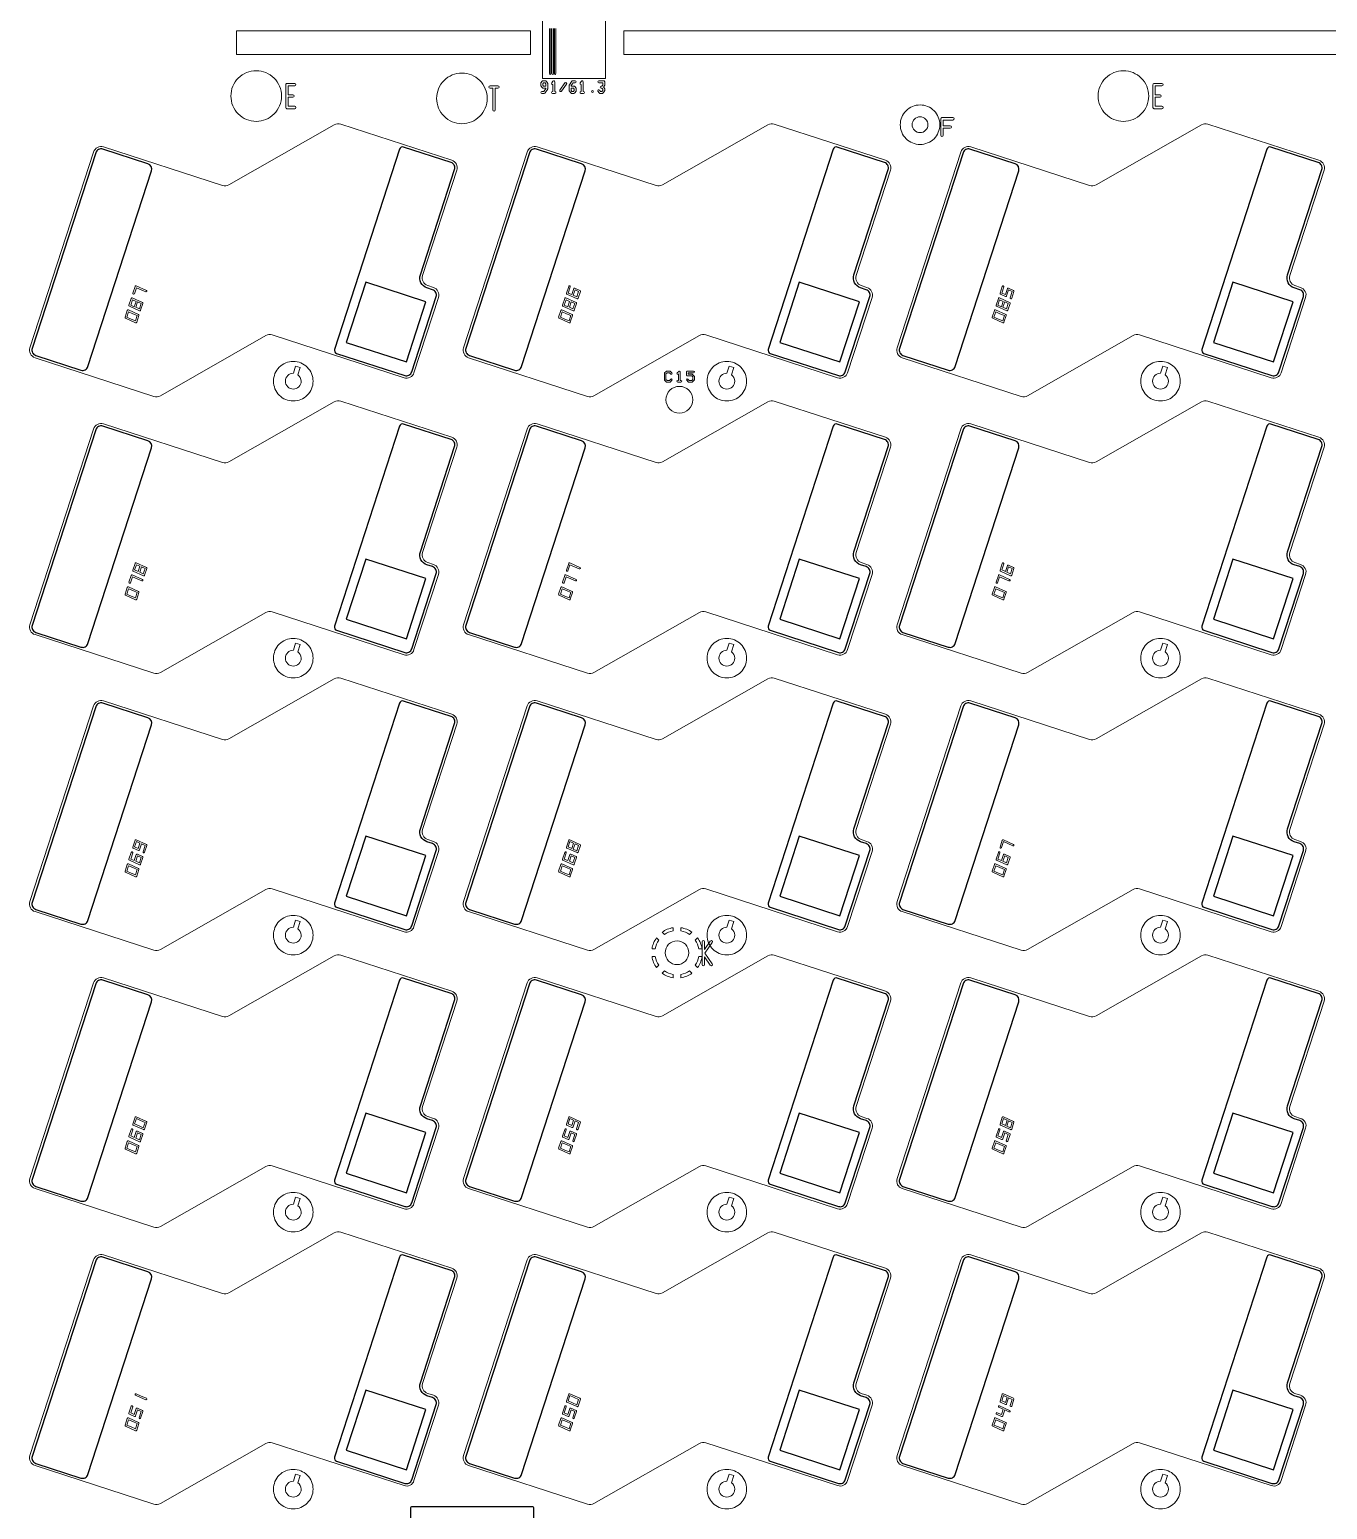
# Model space of a CAD drawing. Extents: x 2864 to 3941, y 2420 to 3182.
# Drawn here: x 3597.3 to 3679.3, y 2767.8 to 2861.3 of the extents above; entities that cross this region are included whole.
import ezdxf

# ---------------------------------------------------------------- set-up
doc = ezdxf.new("R2010")
doc.units = 0
doc.layers.get('0').update_dxf_attribs({"lineweight": 0})
for name, color, linetype in [('barcode', 1, 'Continuous'), ('susa-b', 2, 'Continuous'), ('susb-b', 3, 'Continuous'), ('二维码', 11, 'Continuous')]:
    doc.layers.add(name, color=color, linetype=linetype)

msp = doc.modelspace()

# ---------------------------------------------------------------- linework, layer by layer
for p, q in [((3630.411, 2857.237), (3630.491, 2857.237)), ((3632.211, 2857.237), (3632.291, 2857.237)), ((3638.35, 2838.994), (3638.449, 2838.994)), ((3637.952, 2804.321), (3637.952, 2804.524)), ((3637.051, 2803.741), (3636.907, 2803.884)), ((3636.907, 2802.003), (3637.051, 2802.146))]:
    msp.add_line(p, q)
at = {"linetype": 'Continuous'}
for points in [[(3633.692, 2858.177), (3633.692, 2862.177), (3629.692, 2862.177), (3629.692, 2858.177)], [(3628.94, 2859.693), (3628.94, 2861.193), (3610.374, 2861.193), (3610.374, 2859.693)], [(3744.955, 2859.693), (3744.955, 2861.193), (3634.833, 2861.193), (3634.833, 2859.693)], [(3629.91, 2857.695), (3629.763, 2857.695), (3629.712, 2857.766), (3629.712, 2857.841), (3629.763, 2857.912), (3629.86, 2857.912), (3629.91, 2857.841)], [(3631.71, 2857.429), (3631.66, 2857.357), (3631.563, 2857.357), (3631.512, 2857.429), (3631.512, 2857.575), (3631.66, 2857.575), (3631.71, 2857.503)], [(3604.017, 2844.097), (3603.907, 2843.761), (3603.678, 2843.863), (3603.787, 2844.199)], [(3631.417, 2844.097), (3631.307, 2843.761), (3631.078, 2843.863), (3631.187, 2844.199)], [(3631.985, 2844.715), (3631.875, 2844.378), (3631.646, 2844.481), (3631.756, 2844.817)], [(3658.817, 2844.097), (3658.707, 2843.761), (3658.478, 2843.863), (3658.587, 2844.199)], [(3604.09, 2843.193), (3603.981, 2842.857), (3603.711, 2842.977), (3603.431, 2843.102), (3603.54, 2843.439), (3603.81, 2843.318)], [(3604.338, 2843.954), (3604.228, 2843.617), (3603.999, 2843.72), (3604.108, 2844.056)], [(3631.49, 2843.193), (3631.381, 2842.857), (3631.111, 2842.977), (3630.831, 2843.102), (3630.94, 2843.439), (3631.21, 2843.318)], [(3631.738, 2843.954), (3631.628, 2843.617), (3631.399, 2843.72), (3631.508, 2844.056)], [(3658.89, 2843.193), (3658.781, 2842.857), (3658.511, 2842.977), (3658.231, 2843.102), (3658.34, 2843.439), (3658.61, 2843.318)], [(3659.138, 2843.954), (3659.028, 2843.617), (3658.799, 2843.72), (3658.908, 2844.056)], [(3604.264, 2827.358), (3604.155, 2827.022), (3603.925, 2827.124), (3604.035, 2827.46)], [(3604.585, 2827.215), (3604.475, 2826.878), (3604.246, 2826.981), (3604.356, 2827.317)], [(3659.385, 2827.215), (3659.275, 2826.878), (3659.046, 2826.981), (3659.156, 2827.317)], [(3604.09, 2825.693), (3603.981, 2825.357), (3603.711, 2825.477), (3603.431, 2825.602), (3603.54, 2825.939), (3603.81, 2825.818)], [(3631.49, 2825.693), (3631.381, 2825.357), (3631.111, 2825.477), (3630.831, 2825.602), (3630.94, 2825.939), (3631.21, 2825.818)], [(3658.89, 2825.693), (3658.781, 2825.357), (3658.511, 2825.477), (3658.231, 2825.602), (3658.34, 2825.939), (3658.61, 2825.818)], [(3604.264, 2809.858), (3604.155, 2809.522), (3603.925, 2809.624), (3604.035, 2809.96)], [(3631.664, 2809.858), (3631.555, 2809.522), (3631.325, 2809.624), (3631.435, 2809.96)], [(3631.985, 2809.715), (3631.875, 2809.378), (3631.646, 2809.481), (3631.756, 2809.817)], [(3604.338, 2808.954), (3604.228, 2808.617), (3603.999, 2808.72), (3604.108, 2809.056)], [(3631.738, 2808.954), (3631.628, 2808.617), (3631.399, 2808.72), (3631.508, 2809.056)], [(3659.138, 2808.954), (3659.028, 2808.617), (3658.799, 2808.72), (3658.908, 2809.056)], [(3604.09, 2808.193), (3603.981, 2807.857), (3603.711, 2807.977), (3603.431, 2808.102), (3603.54, 2808.439), (3603.81, 2808.318)], [(3631.49, 2808.193), (3631.381, 2807.857), (3631.111, 2807.977), (3630.831, 2808.102), (3630.94, 2808.439), (3631.21, 2808.318)], [(3658.89, 2808.193), (3658.781, 2807.857), (3658.511, 2807.977), (3658.231, 2808.102), (3658.34, 2808.439), (3658.61, 2808.318)], [(3604.585, 2792.215), (3604.475, 2791.878), (3604.205, 2791.999), (3603.925, 2792.124), (3604.035, 2792.46), (3604.305, 2792.34)], [(3631.664, 2792.358), (3631.555, 2792.022), (3631.325, 2792.124), (3631.435, 2792.46)], [(3659.064, 2792.358), (3658.955, 2792.022), (3658.725, 2792.124), (3658.835, 2792.46)], [(3659.385, 2792.215), (3659.275, 2791.878), (3659.046, 2791.981), (3659.156, 2792.317)], [(3604.09, 2790.693), (3603.981, 2790.357), (3603.711, 2790.477), (3603.431, 2790.602), (3603.54, 2790.939), (3603.81, 2790.818)], [(3604.338, 2791.454), (3604.228, 2791.117), (3603.999, 2791.22), (3604.108, 2791.556)], [(3631.49, 2790.693), (3631.381, 2790.357), (3631.111, 2790.477), (3630.831, 2790.602), (3630.94, 2790.939), (3631.21, 2790.818)], [(3658.89, 2790.693), (3658.781, 2790.357), (3658.511, 2790.477), (3658.231, 2790.602), (3658.34, 2790.939), (3658.61, 2790.818)], [(3631.985, 2774.715), (3631.875, 2774.378), (3631.605, 2774.499), (3631.325, 2774.624), (3631.435, 2774.96), (3631.705, 2774.84)], [(3659.064, 2774.858), (3658.955, 2774.522), (3658.725, 2774.624), (3658.835, 2774.96)], [(3604.09, 2773.193), (3603.981, 2772.857), (3603.711, 2772.977), (3603.431, 2773.102), (3603.54, 2773.439), (3603.81, 2773.318)], [(3631.49, 2773.193), (3631.381, 2772.857), (3631.111, 2772.977), (3630.831, 2773.102), (3630.94, 2773.439), (3631.21, 2773.318)], [(3658.89, 2773.193), (3658.781, 2772.857), (3658.511, 2772.977), (3658.231, 2773.102), (3658.34, 2773.439), (3658.61, 2773.318)]]:
    msp.add_lwpolyline(points, close=True, dxfattribs=at)
for points in [[(3630.237, 2861.327), (3630.237, 2858.484, -1), (3630.146, 2858.484), (3630.146, 2861.327)], [(3630.39, 2861.327), (3630.39, 2858.484, -1), (3630.299, 2858.484), (3630.299, 2861.327)], [(3630.542, 2861.327), (3630.542, 2858.484, -1), (3630.451, 2858.484), (3630.451, 2861.327)], [(3614.049, 2856.27, 1), (3614.049, 2856.42), (3613.627, 2856.42), (3613.627, 2856.99), (3613.925, 2856.99, 1), (3613.925, 2857.14), (3613.627, 2857.14), (3613.627, 2857.71), (3614.049, 2857.71, 1), (3614.049, 2857.86), (3613.552, 2857.86, 0.414241), (3613.477, 2857.785), (3613.477, 2857.065)], [(3630.491, 2857.237, 1), (3630.491, 2857.357), (3630.471, 2857.357), (3630.471, 2857.972, 0.734055), (3630.362, 2858.007), (3630.283, 2857.894, 0.727575), (3630.351, 2857.803), (3630.351, 2857.357), (3630.332, 2857.357, 1), (3630.332, 2857.237), (3630.411, 2857.237)], [(3631.83, 2857.409), (3631.83, 2857.522, 0.156474), (3631.819, 2857.557), (3631.74, 2857.669, 0.245285), (3631.691, 2857.695), (3631.512, 2857.695), (3631.512, 2857.728), (3631.642, 2857.912), (3631.77, 2857.912, 1), (3631.77, 2858.032), (3631.611, 2858.032, 0.245298), (3631.562, 2858.007), (3631.404, 2857.782, 0.156461), (3631.392, 2857.747), (3631.392, 2857.635)], [(3631.392, 2857.635), (3631.392, 2857.409, 0.156474), (3631.404, 2857.375), (3631.483, 2857.263, 0.245285), (3631.532, 2857.237), (3631.691, 2857.237, 0.245298), (3631.74, 2857.263), (3631.819, 2857.375, 0.156461), (3631.83, 2857.409)], [(3632.291, 2857.237, 1), (3632.291, 2857.357), (3632.271, 2857.357), (3632.271, 2857.972, 0.734055), (3632.162, 2858.007), (3632.083, 2857.894, 0.727575), (3632.151, 2857.803), (3632.151, 2857.357), (3632.132, 2857.357, 1), (3632.132, 2857.237), (3632.211, 2857.237)], [(3668.849, 2856.27, 1), (3668.849, 2856.42), (3668.427, 2856.42), (3668.427, 2856.99), (3668.725, 2856.99, 1), (3668.725, 2857.14), (3668.427, 2857.14), (3668.427, 2857.71), (3668.849, 2857.71, 1), (3668.849, 2857.86), (3668.352, 2857.86, 0.414241), (3668.277, 2857.785), (3668.277, 2857.065)], [(3613.477, 2857.065), (3613.477, 2856.345, 0.414241), (3613.552, 2856.27), (3614.049, 2856.27)], [(3668.277, 2857.065), (3668.277, 2856.345, 0.414241), (3668.352, 2856.27), (3668.849, 2856.27)], [(3638.449, 2838.994, 1), (3638.449, 2839.094), (3638.4, 2839.094), (3638.4, 2839.64, 0.669786), (3638.314, 2839.675), (3638.215, 2839.576, 1), (3638.286, 2839.505), (3638.3, 2839.519)], [(3638.3, 2839.519), (3638.3, 2839.094), (3638.25, 2839.094, 1), (3638.25, 2838.994), (3638.35, 2838.994)], [(3637.261, 2804.238), (3637.404, 2804.094, -0.106991), (3637.952, 2804.321)], [(3638.452, 2804.524), (3638.452, 2804.321, -0.106992), (3638.999, 2804.094), (3639.142, 2804.238)], [(3636.621, 2803.193), (3636.824, 2803.193, -0.106992), (3637.051, 2803.741)], [(3639.496, 2803.884), (3639.352, 2803.741, -0.106991), (3639.579, 2803.193), (3639.782, 2803.193)], [(3639.945, 2803.156), (3639.945, 2803.636, 1), (3639.795, 2803.636), (3639.795, 2802.195, 1), (3639.945, 2802.195), (3639.945, 2802.674)], [(3640.428, 2802.238), (3639.961, 2802.915), (3640.428, 2803.593, 1), (3640.305, 2803.678), (3639.945, 2803.156)], [(3637.051, 2802.146, -0.106993), (3636.824, 2802.693), (3636.621, 2802.693)], [(3639.782, 2802.693), (3639.579, 2802.693, -0.106992), (3639.352, 2802.146), (3639.496, 2802.003)], [(3639.945, 2802.674), (3640.305, 2802.153, 1), (3640.428, 2802.238)], [(3637.952, 2801.363), (3637.952, 2801.566, -0.106992), (3637.404, 2801.793), (3637.261, 2801.649)], [(3639.142, 2801.649), (3638.999, 2801.793, -0.106991), (3638.452, 2801.566), (3638.452, 2801.363)]]:
    msp.add_lwpolyline(points, format="xyb", dxfattribs=at)
for points in [[(3613.21, 2857.07, 0.414215), (3611.61, 2858.67, 0.414215), (3610.01, 2857.07, 0.414215), (3611.61, 2855.47, 0.414215)], [(3626.21, 2856.922, 0.414214), (3624.61, 2858.522, 0.414214), (3623.01, 2856.922, 0.414214), (3624.61, 2855.323, 0.414214)], [(3668.01, 2857.07, 0.414215), (3666.41, 2858.67, 0.414215), (3664.81, 2857.07, 0.414215), (3666.41, 2855.47, 0.414215)], [(3626.888, 2857.562, 1), (3626.888, 2857.712), (3626.64, 2857.712), (3626.392, 2857.712, 1), (3626.392, 2857.562), (3626.565, 2857.562), (3626.565, 2856.197, 1), (3626.715, 2856.197), (3626.715, 2857.562)], [(3630.03, 2857.522), (3630.03, 2857.635), (3630.03, 2857.86, 0.156474), (3630.019, 2857.895), (3629.94, 2858.007, 0.245285), (3629.891, 2858.032), (3629.732, 2858.032, 0.245298), (3629.683, 2858.007), (3629.604, 2857.895, 0.156461), (3629.592, 2857.86), (3629.592, 2857.747, 0.156474), (3629.604, 2857.712), (3629.683, 2857.6, 0.245285), (3629.732, 2857.575), (3629.91, 2857.575), (3629.91, 2857.541), (3629.78, 2857.357), (3629.652, 2857.357, 1), (3629.652, 2857.237), (3629.811, 2857.237, 0.245298), (3629.861, 2857.263), (3630.019, 2857.487, 0.156461)], [(3631.219, 2857.825, 1), (3631.121, 2857.894), (3630.803, 2857.444, 1), (3630.901, 2857.375)], [(3633.63, 2857.409), (3633.63, 2857.522, 0.156474), (3633.619, 2857.557), (3633.564, 2857.635), (3633.619, 2857.712, 0.156461), (3633.63, 2857.747), (3633.63, 2857.972, 0.414245), (3633.57, 2858.032), (3633.252, 2858.032, 1), (3633.252, 2857.912), (3633.51, 2857.912), (3633.51, 2857.766), (3633.46, 2857.695), (3633.411, 2857.695, 1), (3633.411, 2857.575), (3633.46, 2857.575), (3633.51, 2857.503), (3633.51, 2857.429), (3633.46, 2857.357), (3633.363, 2857.357), (3633.301, 2857.444, 1), (3633.203, 2857.375), (3633.283, 2857.263, 0.245285), (3633.332, 2857.237), (3633.491, 2857.237, 0.245298), (3633.54, 2857.263), (3633.619, 2857.375, 0.156461)], [(3654.81, 2855.258, 0.414215), (3653.56, 2856.508, 0.414215), (3652.31, 2855.258, 0.414215), (3653.56, 2854.008, 0.414215)], [(3654.06, 2855.258, -0.414217), (3653.56, 2854.758, -0.414217), (3653.06, 2855.258, -0.414217), (3653.56, 2855.758, -0.414217)], [(3655.639, 2855.555, 1), (3655.639, 2855.705), (3654.943, 2855.705, 0.414241), (3654.868, 2855.63), (3654.868, 2854.587, 1), (3655.018, 2854.587), (3655.018, 2855.034), (3655.465, 2855.034, 1), (3655.465, 2855.184), (3655.018, 2855.184), (3655.018, 2855.555)], [(3624.29, 2852.38, 0.41422), (3623.968, 2853.01), (3616.948, 2855.292, 0.211093), (3616.546, 2855.25), (3609.879, 2851.451, -0.211093), (3609.477, 2851.41), (3601.961, 2853.852, 0.41422), (3601.331, 2853.531), (3597.314, 2841.168, 0.414215), (3597.635, 2840.538), (3605.151, 2838.095, 0.211093), (3605.553, 2838.137), (3612.22, 2841.936, -0.211091), (3612.622, 2841.977), (3620.951, 2839.27, 0.414218), (3621.581, 2839.591), (3623.126, 2844.347, 0.414217), (3622.805, 2844.977), (3622.447, 2845.093, -0.414216), (3622.126, 2845.723)], [(3651.69, 2852.38, 0.41422), (3651.368, 2853.01), (3644.348, 2855.292, 0.211093), (3643.946, 2855.25), (3637.279, 2851.451, -0.211093), (3636.877, 2851.41), (3629.361, 2853.852, 0.41422), (3628.731, 2853.531), (3624.714, 2841.168, 0.414215), (3625.035, 2840.538), (3632.551, 2838.095, 0.211093), (3632.953, 2838.137), (3639.62, 2841.936, -0.211091), (3640.022, 2841.977), (3648.351, 2839.27, 0.414218), (3648.981, 2839.591), (3650.526, 2844.347, 0.414217), (3650.205, 2844.977), (3649.847, 2845.093, -0.414216), (3649.526, 2845.723)], [(3679.09, 2852.38, 0.41422), (3678.768, 2853.01), (3671.748, 2855.292, 0.211093), (3671.346, 2855.25), (3664.679, 2851.451, -0.211093), (3664.277, 2851.41), (3656.761, 2853.852, 0.41422), (3656.131, 2853.531), (3652.114, 2841.168, 0.414215), (3652.435, 2840.538), (3659.951, 2838.095, 0.211093), (3660.353, 2838.137), (3667.02, 2841.936, -0.211091), (3667.422, 2841.977), (3675.751, 2839.27, 0.414218), (3676.381, 2839.591), (3677.926, 2844.347, 0.414217), (3677.605, 2844.977), (3677.247, 2845.093, -0.414216), (3676.926, 2845.723)], [(3604.446, 2843.965, 0.385532), (3604.419, 2844.027), (3603.777, 2844.313, 0.447551), (3603.709, 2844.283), (3603.569, 2843.851, 0.385532), (3603.596, 2843.79), (3604.238, 2843.503, 0.447551), (3604.306, 2843.534)], [(3604.667, 2844.788), (3604.025, 2845.074, 0.447551), (3603.957, 2845.044), (3603.816, 2844.612, 1), (3603.911, 2844.581), (3604.035, 2844.96), (3604.626, 2844.696, 1)], [(3631.846, 2843.965, 0.385532), (3631.819, 2844.027), (3631.177, 2844.313, 0.447551), (3631.109, 2844.283), (3630.969, 2843.851, 0.385532), (3630.996, 2843.79), (3631.638, 2843.503, 0.447551), (3631.706, 2843.534)], [(3632.094, 2844.726, 0.385532), (3632.067, 2844.788), (3631.746, 2844.931, 0.447551), (3631.678, 2844.9), (3631.555, 2844.522), (3631.325, 2844.624), (3631.452, 2845.013, 1), (3631.357, 2845.044), (3631.216, 2844.612, 0.385532), (3631.244, 2844.551), (3631.885, 2844.264, 0.447551), (3631.954, 2844.295)], [(3659.246, 2843.965, 0.385532), (3659.219, 2844.027), (3658.577, 2844.313, 0.447551), (3658.509, 2844.283), (3658.369, 2843.851, 0.385532), (3658.396, 2843.79), (3659.038, 2843.503, 0.447551), (3659.106, 2843.534)], [(3659.494, 2844.726, 0.385532), (3659.467, 2844.788), (3659.146, 2844.931, 0.447551), (3659.078, 2844.9), (3658.955, 2844.522), (3658.725, 2844.624), (3658.852, 2845.013, 1), (3658.757, 2845.044), (3658.616, 2844.612, 0.385532), (3658.644, 2844.551), (3658.965, 2844.408, 0.447551), (3659.033, 2844.438), (3659.156, 2844.817), (3659.385, 2844.715), (3659.258, 2844.325, 1), (3659.353, 2844.294)], [(3604.199, 2843.205, 0.385532), (3604.172, 2843.266), (3603.53, 2843.553, 0.447551), (3603.462, 2843.522), (3603.322, 2843.091, 0.385532), (3603.349, 2843.029), (3603.991, 2842.743, 0.447551), (3604.059, 2842.773)], [(3631.599, 2843.205, 0.385532), (3631.572, 2843.266), (3630.93, 2843.553, 0.447551), (3630.862, 2843.522), (3630.722, 2843.091, 0.385532), (3630.749, 2843.029), (3631.391, 2842.743, 0.447551), (3631.459, 2842.773)], [(3658.999, 2843.205, 0.385532), (3658.972, 2843.266), (3658.33, 2843.553, 0.447551), (3658.262, 2843.522), (3658.122, 2843.091, 0.385532), (3658.149, 2843.029), (3658.791, 2842.743, 0.447551), (3658.859, 2842.773)], [(3615.202, 2839.051, 0.414215), (3613.952, 2840.301, 0.414215), (3612.702, 2839.051, 0.414215), (3613.952, 2837.801, 0.414215)], [(3614.452, 2839.051, -0.414217), (3613.952, 2838.551, -0.414217), (3613.452, 2839.051, -0.414217), (3613.952, 2839.551, -0.002897), (3613.957, 2839.551), (3614.103, 2840.002), (3614.388, 2839.909), (3614.242, 2839.458, -0.242589)], [(3637.884, 2839.108, 1), (3637.813, 2839.179), (3637.728, 2839.094), (3637.571, 2839.094), (3637.501, 2839.164), (3637.501, 2839.52), (3637.571, 2839.59), (3637.728, 2839.59), (3637.813, 2839.505, 1), (3637.884, 2839.576), (3637.784, 2839.675, 0.200121), (3637.749, 2839.69), (3637.55, 2839.69, 0.200121), (3637.515, 2839.675), (3637.416, 2839.576, 0.200121), (3637.401, 2839.541), (3637.401, 2839.143, 0.200121), (3637.416, 2839.108), (3637.515, 2839.009, 0.200121), (3637.55, 2838.994), (3637.749, 2838.994, 0.200121), (3637.784, 2839.009)], [(3639.298, 2839.143), (3639.298, 2839.342, 0.200121), (3639.283, 2839.377), (3639.184, 2839.476, 0.200121), (3639.149, 2839.491), (3638.901, 2839.491), (3638.901, 2839.59), (3639.248, 2839.59, 1), (3639.248, 2839.69), (3638.851, 2839.69, 0.414253), (3638.801, 2839.64), (3638.801, 2839.441, 0.414253), (3638.851, 2839.391), (3639.128, 2839.391), (3639.198, 2839.321), (3639.198, 2839.164), (3639.128, 2839.094), (3638.971, 2839.094), (3638.886, 2839.179, 1), (3638.816, 2839.108), (3638.915, 2839.009, 0.200121), (3638.95, 2838.994), (3639.149, 2838.994, 0.200121), (3639.184, 2839.009), (3639.283, 2839.108, 0.200121)], [(3642.602, 2839.051, 0.414215), (3641.352, 2840.301, 0.414215), (3640.102, 2839.051, 0.414215), (3641.352, 2837.801, 0.414215)], [(3641.852, 2839.051, -0.414217), (3641.352, 2838.551, -0.414217), (3640.852, 2839.051, -0.414217), (3641.352, 2839.551, -0.002897), (3641.357, 2839.551), (3641.503, 2840.002), (3641.788, 2839.909), (3641.642, 2839.458, -0.242589)], [(3670.002, 2839.051, 0.414215), (3668.752, 2840.301, 0.414215), (3667.502, 2839.051, 0.414215), (3668.752, 2837.801, 0.414215)], [(3669.252, 2839.051, -0.414217), (3668.752, 2838.551, -0.414217), (3668.252, 2839.051, -0.414217), (3668.752, 2839.551, -0.002897), (3668.757, 2839.551), (3668.903, 2840.002), (3669.188, 2839.909), (3669.042, 2839.458, -0.242589)], [(3639.205, 2837.877, 0.414215), (3638.355, 2838.727, 0.414215), (3637.505, 2837.877, 0.414215), (3638.355, 2837.027, 0.414215)], [(3624.29, 2834.88, 0.41422), (3623.968, 2835.51), (3616.948, 2837.792, 0.211093), (3616.546, 2837.75), (3609.879, 2833.951, -0.211093), (3609.477, 2833.91), (3601.961, 2836.352, 0.41422), (3601.331, 2836.031), (3597.314, 2823.668, 0.414215), (3597.635, 2823.038), (3605.151, 2820.595, 0.211093), (3605.553, 2820.637), (3612.22, 2824.436, -0.211091), (3612.622, 2824.477), (3620.951, 2821.77, 0.414218), (3621.581, 2822.091), (3623.126, 2826.847, 0.414217), (3622.805, 2827.477), (3622.447, 2827.593, -0.414216), (3622.126, 2828.223)], [(3651.69, 2834.88, 0.41422), (3651.368, 2835.51), (3644.348, 2837.792, 0.211093), (3643.946, 2837.75), (3637.279, 2833.951, -0.211093), (3636.877, 2833.91), (3629.361, 2836.352, 0.41422), (3628.731, 2836.031), (3624.714, 2823.668, 0.414215), (3625.035, 2823.038), (3632.551, 2820.595, 0.211093), (3632.953, 2820.637), (3639.62, 2824.436, -0.211091), (3640.022, 2824.477), (3648.351, 2821.77, 0.414218), (3648.981, 2822.091), (3650.526, 2826.847, 0.414217), (3650.205, 2827.477), (3649.847, 2827.593, -0.414216), (3649.526, 2828.223)], [(3679.09, 2834.88, 0.41422), (3678.768, 2835.51), (3671.748, 2837.792, 0.211093), (3671.346, 2837.75), (3664.679, 2833.951, -0.211093), (3664.277, 2833.91), (3656.761, 2836.352, 0.41422), (3656.131, 2836.031), (3652.114, 2823.668, 0.414215), (3652.435, 2823.038), (3659.951, 2820.595, 0.211093), (3660.353, 2820.637), (3667.02, 2824.436, -0.211091), (3667.422, 2824.477), (3675.751, 2821.77, 0.414218), (3676.381, 2822.091), (3677.926, 2826.847, 0.414217), (3677.605, 2827.477), (3677.247, 2827.593, -0.414216), (3676.926, 2828.223)], [(3604.694, 2827.226, 0.385532), (3604.667, 2827.288), (3604.025, 2827.574, 0.447551), (3603.957, 2827.544), (3603.816, 2827.112, 0.385532), (3603.844, 2827.051), (3604.485, 2826.764, 0.447551), (3604.554, 2826.795)], [(3632.067, 2827.288), (3631.425, 2827.574, 0.447551), (3631.357, 2827.544), (3631.216, 2827.112, 1), (3631.311, 2827.081), (3631.435, 2827.46), (3632.026, 2827.196, 1)], [(3659.494, 2827.226, 0.385532), (3659.467, 2827.288), (3659.146, 2827.431, 0.447551), (3659.078, 2827.4), (3658.955, 2827.022), (3658.725, 2827.124), (3658.852, 2827.513, 1), (3658.757, 2827.544), (3658.616, 2827.112, 0.385532), (3658.644, 2827.051), (3659.285, 2826.764, 0.447551), (3659.354, 2826.795)], [(3604.419, 2826.527), (3603.777, 2826.813, 0.447551), (3603.709, 2826.783), (3603.569, 2826.351, 1), (3603.664, 2826.32), (3603.787, 2826.699), (3604.379, 2826.435, 1)], [(3631.819, 2826.527), (3631.177, 2826.813, 0.447551), (3631.109, 2826.783), (3630.969, 2826.351, 1), (3631.064, 2826.32), (3631.187, 2826.699), (3631.779, 2826.435, 1)], [(3659.219, 2826.527), (3658.577, 2826.813, 0.447551), (3658.509, 2826.783), (3658.369, 2826.351, 1), (3658.464, 2826.32), (3658.587, 2826.699), (3659.179, 2826.435, 1)], [(3604.199, 2825.705, 0.385532), (3604.172, 2825.766), (3603.53, 2826.053, 0.447551), (3603.462, 2826.022), (3603.322, 2825.591, 0.385532), (3603.349, 2825.529), (3603.991, 2825.243, 0.447551), (3604.059, 2825.273)], [(3631.599, 2825.705, 0.385532), (3631.572, 2825.766), (3630.93, 2826.053, 0.447551), (3630.862, 2826.022), (3630.722, 2825.591, 0.385532), (3630.749, 2825.529), (3631.391, 2825.243, 0.447551), (3631.459, 2825.273)], [(3658.999, 2825.705, 0.385532), (3658.972, 2825.766), (3658.33, 2826.053, 0.447551), (3658.262, 2826.022), (3658.122, 2825.591, 0.385532), (3658.149, 2825.529), (3658.791, 2825.243, 0.447551), (3658.859, 2825.273)], [(3615.202, 2821.551, 0.414215), (3613.952, 2822.801, 0.414215), (3612.702, 2821.551, 0.414215), (3613.952, 2820.301, 0.414215)], [(3642.602, 2821.551, 0.414215), (3641.352, 2822.801, 0.414215), (3640.102, 2821.551, 0.414215), (3641.352, 2820.301, 0.414215)], [(3670.002, 2821.551, 0.414215), (3668.752, 2822.801, 0.414215), (3667.502, 2821.551, 0.414215), (3668.752, 2820.301, 0.414215)], [(3614.452, 2821.551, -0.414217), (3613.952, 2821.051, -0.414217), (3613.452, 2821.551, -0.414217), (3613.952, 2822.051, -0.002897), (3613.957, 2822.051), (3614.103, 2822.502), (3614.388, 2822.409), (3614.242, 2821.958, -0.242589)], [(3641.852, 2821.551, -0.414217), (3641.352, 2821.051, -0.414217), (3640.852, 2821.551, -0.414217), (3641.352, 2822.051, -0.002897), (3641.357, 2822.051), (3641.503, 2822.502), (3641.788, 2822.409), (3641.642, 2821.958, -0.242589)], [(3669.252, 2821.551, -0.414217), (3668.752, 2821.051, -0.414217), (3668.252, 2821.551, -0.414217), (3668.752, 2822.051, -0.002897), (3668.757, 2822.051), (3668.903, 2822.502), (3669.188, 2822.409), (3669.042, 2821.958, -0.242589)], [(3624.29, 2817.38, 0.41422), (3623.968, 2818.01), (3616.948, 2820.292, 0.211093), (3616.546, 2820.25), (3609.879, 2816.451, -0.211093), (3609.477, 2816.41), (3601.961, 2818.852, 0.41422), (3601.331, 2818.531), (3597.314, 2806.168, 0.414215), (3597.635, 2805.538), (3605.151, 2803.095, 0.211093), (3605.553, 2803.137), (3612.22, 2806.936, -0.211091), (3612.622, 2806.977), (3620.951, 2804.27, 0.414218), (3621.581, 2804.591), (3623.126, 2809.347, 0.414217), (3622.805, 2809.977), (3622.447, 2810.093, -0.414216), (3622.126, 2810.723)], [(3651.69, 2817.38, 0.41422), (3651.368, 2818.01), (3644.348, 2820.292, 0.211093), (3643.946, 2820.25), (3637.279, 2816.451, -0.211093), (3636.877, 2816.41), (3629.361, 2818.852, 0.41422), (3628.731, 2818.531), (3624.714, 2806.168, 0.414215), (3625.035, 2805.538), (3632.551, 2803.095, 0.211093), (3632.953, 2803.137), (3639.62, 2806.936, -0.211091), (3640.022, 2806.977), (3648.351, 2804.27, 0.414218), (3648.981, 2804.591), (3650.526, 2809.347, 0.414217), (3650.205, 2809.977), (3649.847, 2810.093, -0.414216), (3649.526, 2810.723)], [(3679.09, 2817.38, 0.41422), (3678.768, 2818.01), (3671.748, 2820.292, 0.211093), (3671.346, 2820.25), (3664.679, 2816.451, -0.211093), (3664.277, 2816.41), (3656.761, 2818.852, 0.41422), (3656.131, 2818.531), (3652.114, 2806.168, 0.414215), (3652.435, 2805.538), (3659.951, 2803.095, 0.211093), (3660.353, 2803.137), (3667.02, 2806.936, -0.211091), (3667.422, 2806.977), (3675.751, 2804.27, 0.414218), (3676.381, 2804.591), (3677.926, 2809.347, 0.414217), (3677.605, 2809.977), (3677.247, 2810.093, -0.414216), (3676.926, 2810.723)], [(3604.694, 2809.726, 0.385532), (3604.667, 2809.788), (3604.025, 2810.074, 0.447551), (3603.957, 2810.044), (3603.816, 2809.612, 0.385532), (3603.844, 2809.551), (3604.165, 2809.408, 0.447551), (3604.233, 2809.438), (3604.356, 2809.817), (3604.585, 2809.715), (3604.458, 2809.325, 1), (3604.553, 2809.294)], [(3632.094, 2809.726, 0.385532), (3632.067, 2809.788), (3631.425, 2810.074, 0.447551), (3631.357, 2810.044), (3631.216, 2809.612, 0.385532), (3631.244, 2809.551), (3631.885, 2809.264, 0.447551), (3631.954, 2809.295)], [(3659.467, 2809.788), (3658.825, 2810.074, 0.447551), (3658.757, 2810.044), (3658.616, 2809.612, 1), (3658.711, 2809.581), (3658.835, 2809.96), (3659.426, 2809.696, 1)], [(3604.446, 2808.965, 0.385532), (3604.419, 2809.027), (3604.098, 2809.17, 0.447551), (3604.03, 2809.14), (3603.907, 2808.761), (3603.678, 2808.863), (3603.805, 2809.252, 1), (3603.71, 2809.283), (3603.569, 2808.851, 0.385532), (3603.596, 2808.79), (3604.238, 2808.503, 0.447551), (3604.306, 2808.534)], [(3631.846, 2808.965, 0.385532), (3631.819, 2809.027), (3631.498, 2809.17, 0.447551), (3631.43, 2809.14), (3631.307, 2808.761), (3631.078, 2808.863), (3631.205, 2809.252, 1), (3631.11, 2809.283), (3630.969, 2808.851, 0.385532), (3630.996, 2808.79), (3631.638, 2808.503, 0.447551), (3631.706, 2808.534)], [(3659.246, 2808.965, 0.385532), (3659.219, 2809.027), (3658.898, 2809.17, 0.447551), (3658.83, 2809.14), (3658.707, 2808.761), (3658.478, 2808.863), (3658.605, 2809.252, 1), (3658.51, 2809.283), (3658.369, 2808.851, 0.385532), (3658.396, 2808.79), (3659.038, 2808.503, 0.447551), (3659.106, 2808.534)], [(3604.199, 2808.205, 0.385532), (3604.172, 2808.266), (3603.53, 2808.553, 0.447551), (3603.462, 2808.522), (3603.322, 2808.091, 0.385532), (3603.349, 2808.029), (3603.991, 2807.743, 0.447551), (3604.059, 2807.773)], [(3631.599, 2808.205, 0.385532), (3631.572, 2808.266), (3630.93, 2808.553, 0.447551), (3630.862, 2808.522), (3630.722, 2808.091, 0.385532), (3630.749, 2808.029), (3631.391, 2807.743, 0.447551), (3631.459, 2807.773)], [(3658.999, 2808.205, 0.385532), (3658.972, 2808.266), (3658.33, 2808.553, 0.447551), (3658.262, 2808.522), (3658.122, 2808.091, 0.385532), (3658.149, 2808.029), (3658.791, 2807.743, 0.447551), (3658.859, 2807.773)], [(3615.202, 2804.051, 0.414215), (3613.952, 2805.301, 0.414215), (3612.702, 2804.051, 0.414215), (3613.952, 2802.801, 0.414215)], [(3614.452, 2804.051, -0.414217), (3613.952, 2803.551, -0.414217), (3613.452, 2804.051, -0.414217), (3613.952, 2804.551, -0.002897), (3613.957, 2804.551), (3614.103, 2805.002), (3614.388, 2804.909), (3614.242, 2804.458, -0.242589)], [(3642.602, 2804.051, 0.414215), (3641.352, 2805.301, 0.414215), (3640.102, 2804.051, 0.414215), (3641.352, 2802.801, 0.414215)], [(3641.852, 2804.051, -0.414217), (3641.352, 2803.551, -0.414217), (3640.852, 2804.051, -0.414217), (3641.352, 2804.551, -0.002897), (3641.357, 2804.551), (3641.503, 2805.002), (3641.788, 2804.909), (3641.642, 2804.458, -0.242589)], [(3670.002, 2804.051, 0.414215), (3668.752, 2805.301, 0.414215), (3667.502, 2804.051, 0.414215), (3668.752, 2802.801, 0.414215)], [(3669.252, 2804.051, -0.414217), (3668.752, 2803.551, -0.414217), (3668.252, 2804.051, -0.414217), (3668.752, 2804.551, -0.002897), (3668.757, 2804.551), (3668.903, 2805.002), (3669.188, 2804.909), (3669.042, 2804.458, -0.242589)], [(3638.952, 2802.943, 0.414216), (3638.202, 2803.693, 0.414216), (3637.452, 2802.943, 0.414216), (3638.202, 2802.193, 0.414216)], [(3624.29, 2799.88, 0.41422), (3623.968, 2800.51), (3616.948, 2802.792, 0.211093), (3616.546, 2802.75), (3609.879, 2798.951, -0.211093), (3609.477, 2798.91), (3601.961, 2801.352, 0.41422), (3601.331, 2801.031), (3597.314, 2788.668, 0.414215), (3597.635, 2788.038), (3605.151, 2785.595, 0.211093), (3605.553, 2785.637), (3612.22, 2789.436, -0.211091), (3612.622, 2789.477), (3620.951, 2786.77, 0.414218), (3621.581, 2787.091), (3623.126, 2791.847, 0.414217), (3622.805, 2792.477), (3622.447, 2792.593, -0.414216), (3622.126, 2793.223)], [(3651.69, 2799.88, 0.41422), (3651.368, 2800.51), (3644.348, 2802.792, 0.211093), (3643.946, 2802.75), (3637.279, 2798.951, -0.211093), (3636.877, 2798.91), (3629.361, 2801.352, 0.41422), (3628.731, 2801.031), (3624.714, 2788.668, 0.414215), (3625.035, 2788.038), (3632.551, 2785.595, 0.211093), (3632.953, 2785.637), (3639.62, 2789.436, -0.211091), (3640.022, 2789.477), (3648.351, 2786.77, 0.414218), (3648.981, 2787.091), (3650.526, 2791.847, 0.414217), (3650.205, 2792.477), (3649.847, 2792.593, -0.414216), (3649.526, 2793.223)], [(3679.09, 2799.88, 0.41422), (3678.768, 2800.51), (3671.748, 2802.792, 0.211093), (3671.346, 2802.75), (3664.679, 2798.951, -0.211093), (3664.277, 2798.91), (3656.761, 2801.352, 0.41422), (3656.131, 2801.031), (3652.114, 2788.668, 0.414215), (3652.435, 2788.038), (3659.951, 2785.595, 0.211093), (3660.353, 2785.637), (3667.02, 2789.436, -0.211091), (3667.422, 2789.477), (3675.751, 2786.77, 0.414218), (3676.381, 2787.091), (3677.926, 2791.847, 0.414217), (3677.605, 2792.477), (3677.247, 2792.593, -0.414216), (3676.926, 2793.223)], [(3604.694, 2792.226, 0.385532), (3604.667, 2792.288), (3604.025, 2792.574, 0.447551), (3603.957, 2792.544), (3603.816, 2792.112, 0.385532), (3603.844, 2792.051), (3604.485, 2791.764, 0.447551), (3604.554, 2791.795)], [(3632.094, 2792.226, 0.385532), (3632.067, 2792.288), (3631.425, 2792.574, 0.447551), (3631.357, 2792.544), (3631.216, 2792.112, 0.385532), (3631.244, 2792.051), (3631.565, 2791.908, 0.447551), (3631.633, 2791.938), (3631.756, 2792.317), (3631.985, 2792.215), (3631.858, 2791.825, 1), (3631.953, 2791.794)], [(3659.494, 2792.226, 0.385532), (3659.467, 2792.288), (3658.825, 2792.574, 0.447551), (3658.757, 2792.544), (3658.616, 2792.112, 0.385532), (3658.644, 2792.051), (3659.285, 2791.764, 0.447551), (3659.354, 2791.795)], [(3604.199, 2790.705, 0.385532), (3604.172, 2790.766), (3603.53, 2791.053, 0.447551), (3603.462, 2791.022), (3603.322, 2790.591, 0.385532), (3603.349, 2790.529), (3603.991, 2790.243, 0.447551), (3604.059, 2790.273)], [(3604.446, 2791.465, 0.385532), (3604.419, 2791.527), (3604.098, 2791.67, 0.447551), (3604.03, 2791.64), (3603.907, 2791.261), (3603.678, 2791.363), (3603.805, 2791.752, 1), (3603.71, 2791.783), (3603.569, 2791.351, 0.385532), (3603.596, 2791.29), (3604.238, 2791.003, 0.447551), (3604.306, 2791.034)], [(3631.599, 2790.705, 0.385532), (3631.572, 2790.766), (3630.93, 2791.053, 0.447551), (3630.862, 2791.022), (3630.722, 2790.591, 0.385532), (3630.749, 2790.529), (3631.391, 2790.243, 0.447551), (3631.459, 2790.273)], [(3631.846, 2791.465, 0.385532), (3631.819, 2791.527), (3631.498, 2791.67, 0.447551), (3631.43, 2791.64), (3631.307, 2791.261), (3631.078, 2791.363), (3631.205, 2791.752, 1), (3631.11, 2791.783), (3630.969, 2791.351, 0.385532), (3630.996, 2791.29), (3631.317, 2791.147, 0.447551), (3631.385, 2791.177), (3631.508, 2791.556), (3631.738, 2791.454), (3631.611, 2791.065, 1), (3631.706, 2791.034)], [(3658.999, 2790.705, 0.385532), (3658.972, 2790.766), (3658.33, 2791.053, 0.447551), (3658.262, 2791.022), (3658.122, 2790.591, 0.385532), (3658.149, 2790.529), (3658.791, 2790.243, 0.447551), (3658.859, 2790.273)], [(3659.246, 2791.465, 0.385532), (3659.219, 2791.527), (3658.898, 2791.67, 0.447551), (3658.83, 2791.64), (3658.707, 2791.261), (3658.478, 2791.363), (3658.605, 2791.752, 1), (3658.51, 2791.783), (3658.369, 2791.351, 0.385532), (3658.396, 2791.29), (3658.717, 2791.147, 0.447551), (3658.785, 2791.177), (3658.908, 2791.556), (3659.138, 2791.454), (3659.011, 2791.065, 1), (3659.106, 2791.034)], [(3615.202, 2786.551, 0.414215), (3613.952, 2787.801, 0.414215), (3612.702, 2786.551, 0.414215), (3613.952, 2785.301, 0.414215)], [(3614.452, 2786.551, -0.414217), (3613.952, 2786.051, -0.414217), (3613.452, 2786.551, -0.414217), (3613.952, 2787.051, -0.002897), (3613.957, 2787.051), (3614.103, 2787.502), (3614.388, 2787.409), (3614.242, 2786.958, -0.242589)], [(3642.602, 2786.551, 0.414215), (3641.352, 2787.801, 0.414215), (3640.102, 2786.551, 0.414215), (3641.352, 2785.301, 0.414215)], [(3641.852, 2786.551, -0.414217), (3641.352, 2786.051, -0.414217), (3640.852, 2786.551, -0.414217), (3641.352, 2787.051, -0.002897), (3641.357, 2787.051), (3641.503, 2787.502), (3641.788, 2787.409), (3641.642, 2786.958, -0.242589)], [(3670.002, 2786.551, 0.414215), (3668.752, 2787.801, 0.414215), (3667.502, 2786.551, 0.414215), (3668.752, 2785.301, 0.414215)], [(3669.252, 2786.551, -0.414217), (3668.752, 2786.051, -0.414217), (3668.252, 2786.551, -0.414217), (3668.752, 2787.051, -0.002897), (3668.757, 2787.051), (3668.903, 2787.502), (3669.188, 2787.409), (3669.042, 2786.958, -0.242589)], [(3624.29, 2782.38, 0.41422), (3623.968, 2783.01), (3616.948, 2785.292, 0.211093), (3616.546, 2785.25), (3609.879, 2781.451, -0.211093), (3609.477, 2781.41), (3601.961, 2783.852, 0.41422), (3601.331, 2783.531), (3597.314, 2771.168, 0.414215), (3597.635, 2770.538), (3605.151, 2768.095, 0.211093), (3605.553, 2768.137), (3612.22, 2771.936, -0.211091), (3612.622, 2771.977), (3620.951, 2769.27, 0.414218), (3621.581, 2769.591), (3623.126, 2774.347, 0.414217), (3622.805, 2774.977), (3622.447, 2775.093, -0.414216), (3622.126, 2775.723)], [(3651.69, 2782.38, 0.41422), (3651.368, 2783.01), (3644.348, 2785.292, 0.211093), (3643.946, 2785.25), (3637.279, 2781.451, -0.211093), (3636.877, 2781.41), (3629.361, 2783.852, 0.41422), (3628.731, 2783.531), (3624.714, 2771.168, 0.414215), (3625.035, 2770.538), (3632.551, 2768.095, 0.211093), (3632.953, 2768.137), (3639.62, 2771.936, -0.211091), (3640.022, 2771.977), (3648.351, 2769.27, 0.414218), (3648.981, 2769.591), (3650.526, 2774.347, 0.414217), (3650.205, 2774.977), (3649.847, 2775.093, -0.414216), (3649.526, 2775.723)], [(3679.09, 2782.38, 0.41422), (3678.768, 2783.01), (3671.748, 2785.292, 0.211093), (3671.346, 2785.25), (3664.679, 2781.451, -0.211093), (3664.277, 2781.41), (3656.761, 2783.852, 0.41422), (3656.131, 2783.531), (3652.114, 2771.168, 0.414215), (3652.435, 2770.538), (3659.951, 2768.095, 0.211093), (3660.353, 2768.137), (3667.02, 2771.936, -0.211091), (3667.422, 2771.977), (3675.751, 2769.27, 0.414218), (3676.381, 2769.591), (3677.926, 2774.347, 0.414217), (3677.605, 2774.977), (3677.247, 2775.093, -0.414216), (3676.926, 2775.723)], [(3604.667, 2774.788), (3604.346, 2774.931), (3604.025, 2775.074, 1), (3603.984, 2774.983), (3604.305, 2774.84), (3604.626, 2774.696, 1)], [(3632.094, 2774.726, 0.385532), (3632.067, 2774.788), (3631.425, 2775.074, 0.447551), (3631.357, 2775.044), (3631.216, 2774.612, 0.385532), (3631.244, 2774.551), (3631.885, 2774.264, 0.447551), (3631.954, 2774.295)], [(3659.494, 2774.726, 0.385532), (3659.467, 2774.788), (3658.825, 2775.074, 0.447551), (3658.757, 2775.044), (3658.616, 2774.612, 0.385532), (3658.644, 2774.551), (3658.965, 2774.408, 0.447551), (3659.033, 2774.438), (3659.156, 2774.817), (3659.385, 2774.715), (3659.258, 2774.325, 1), (3659.353, 2774.294)], [(3604.446, 2773.965, 0.385532), (3604.419, 2774.027), (3604.098, 2774.17, 0.447551), (3604.03, 2774.14), (3603.907, 2773.761), (3603.678, 2773.863), (3603.805, 2774.252, 1), (3603.71, 2774.283), (3603.569, 2773.851, 0.385532), (3603.596, 2773.79), (3603.917, 2773.647, 0.447551), (3603.985, 2773.677), (3604.108, 2774.056), (3604.338, 2773.954), (3604.211, 2773.565, 1), (3604.306, 2773.534)], [(3631.846, 2773.965, 0.385532), (3631.819, 2774.027), (3631.498, 2774.17, 0.447551), (3631.43, 2774.14), (3631.307, 2773.761), (3631.078, 2773.863), (3631.205, 2774.252, 1), (3631.11, 2774.283), (3630.969, 2773.851, 0.385532), (3630.996, 2773.79), (3631.317, 2773.647, 0.447551), (3631.385, 2773.677), (3631.508, 2774.056), (3631.738, 2773.954), (3631.611, 2773.565, 1), (3631.706, 2773.534)], [(3659.219, 2774.027), (3658.577, 2774.313, 1), (3658.537, 2774.222), (3658.817, 2774.097), (3658.707, 2773.761), (3658.437, 2773.881, 1), (3658.396, 2773.79), (3658.717, 2773.647, 0.447551), (3658.785, 2773.677), (3658.908, 2774.056), (3659.179, 2773.935, 1)], [(3604.199, 2773.205, 0.385532), (3604.172, 2773.266), (3603.53, 2773.553, 0.447551), (3603.462, 2773.522), (3603.322, 2773.091, 0.385532), (3603.349, 2773.029), (3603.991, 2772.743, 0.447551), (3604.059, 2772.773)], [(3631.599, 2773.205, 0.385532), (3631.572, 2773.266), (3630.93, 2773.553, 0.447551), (3630.862, 2773.522), (3630.722, 2773.091, 0.385532), (3630.749, 2773.029), (3631.391, 2772.743, 0.447551), (3631.459, 2772.773)], [(3658.999, 2773.205, 0.385532), (3658.972, 2773.266), (3658.33, 2773.553, 0.447551), (3658.262, 2773.522), (3658.122, 2773.091, 0.385532), (3658.149, 2773.029), (3658.791, 2772.743, 0.447551), (3658.859, 2772.773)], [(3615.202, 2769.051, 0.414215), (3613.952, 2770.301, 0.414215), (3612.702, 2769.051, 0.414215), (3613.952, 2767.801, 0.414215)], [(3614.452, 2769.051, -0.414217), (3613.952, 2768.551, -0.414217), (3613.452, 2769.051, -0.414217), (3613.952, 2769.551, -0.002897), (3613.957, 2769.551), (3614.103, 2770.002), (3614.388, 2769.909), (3614.242, 2769.458, -0.242589)], [(3642.602, 2769.051, 0.414215), (3641.352, 2770.301, 0.414215), (3640.102, 2769.051, 0.414215), (3641.352, 2767.801, 0.414215)], [(3641.852, 2769.051, -0.414217), (3641.352, 2768.551, -0.414217), (3640.852, 2769.051, -0.414217), (3641.352, 2769.551, -0.002897), (3641.357, 2769.551), (3641.503, 2770.002), (3641.788, 2769.909), (3641.642, 2769.458, -0.242589)], [(3670.002, 2769.051, 0.414215), (3668.752, 2770.301, 0.414215), (3667.502, 2769.051, 0.414215), (3668.752, 2767.801, 0.414215)], [(3669.252, 2769.051, -0.414217), (3668.752, 2768.551, -0.414217), (3668.252, 2769.051, -0.414217), (3668.752, 2769.551, -0.002897), (3668.757, 2769.551), (3668.903, 2770.002), (3669.188, 2769.909), (3669.042, 2769.458, -0.242589)], [(3629.154, 2760.238), (3629.154, 2767.838, 0.414228), (3629.054, 2767.938), (3621.454, 2767.938, 0.414228), (3621.354, 2767.838), (3621.354, 2760.238, 0.414228), (3621.454, 2760.138), (3629.054, 2760.138, 0.414228)]]:
    msp.add_lwpolyline(points, format="xyb", close=True, dxfattribs=at)
msp.add_circle((3632.851, 2857.353), 0.06)
for start, end in [(98.98922, 126.0106), (53.9894, 81.01078), (143.9894, 171.01078), (8.98922, 36.0106), (188.98939, 216.01078), (323.9894, 351.01078), (233.98937, 261.01066), (278.98922, 306.0106)]:
    msp.add_arc((3638.202, 2802.943), 1.6, start, end)
at = {"layer": 'barcode', "linetype": 'Continuous'}
for points in [[(3618.529, 2845.312), (3617.293, 2841.507), (3621.097, 2840.271), (3622.333, 2844.076)], [(3645.929, 2845.312), (3644.693, 2841.507), (3648.497, 2840.271), (3649.733, 2844.076)], [(3673.329, 2845.312), (3672.093, 2841.507), (3675.897, 2840.271), (3677.133, 2844.076)], [(3618.529, 2827.812), (3617.293, 2824.007), (3621.097, 2822.771), (3622.333, 2826.576)], [(3645.929, 2827.812), (3644.693, 2824.007), (3648.497, 2822.771), (3649.733, 2826.576)], [(3673.329, 2827.812), (3672.093, 2824.007), (3675.897, 2822.771), (3677.133, 2826.576)], [(3618.529, 2810.312), (3617.293, 2806.507), (3621.097, 2805.271), (3622.333, 2809.076)], [(3645.929, 2810.312), (3644.693, 2806.507), (3648.497, 2805.271), (3649.733, 2809.076)], [(3673.329, 2810.312), (3672.093, 2806.507), (3675.897, 2805.271), (3677.133, 2809.076)], [(3618.529, 2792.812), (3617.293, 2789.007), (3621.097, 2787.771), (3622.333, 2791.576)], [(3645.929, 2792.812), (3644.693, 2789.007), (3648.497, 2787.771), (3649.733, 2791.576)], [(3673.329, 2792.812), (3672.093, 2789.007), (3675.897, 2787.771), (3677.133, 2791.576)], [(3618.529, 2775.312), (3617.293, 2771.507), (3621.097, 2770.271), (3622.333, 2774.076)], [(3645.929, 2775.312), (3644.693, 2771.507), (3648.497, 2770.271), (3649.733, 2774.076)], [(3673.329, 2775.312), (3672.093, 2771.507), (3675.897, 2770.271), (3677.133, 2774.076)]]:
    msp.add_lwpolyline(points, close=True, dxfattribs=at)
at = {"layer": 'susa-b'}
for p, q in [((3600.976, 2839.978), (3604.993, 2852.341)), ((3628.376, 2839.978), (3632.393, 2852.341)), ((3655.776, 2839.978), (3659.793, 2852.341)), ((3600.976, 2822.478), (3604.993, 2834.841)), ((3628.376, 2822.478), (3632.393, 2834.841)), ((3655.776, 2822.478), (3659.793, 2834.841)), ((3600.976, 2804.978), (3604.993, 2817.341)), ((3628.376, 2804.978), (3632.393, 2817.341)), ((3655.776, 2804.978), (3659.793, 2817.341)), ((3600.976, 2787.478), (3604.993, 2799.841)), ((3628.376, 2787.478), (3632.393, 2799.841)), ((3655.776, 2787.478), (3659.793, 2799.841)), ((3600.976, 2769.978), (3604.993, 2782.341)), ((3628.376, 2769.978), (3632.393, 2782.341)), ((3655.776, 2769.978), (3659.793, 2782.341))]:
    msp.add_line(p, q, dxfattribs=at)
at = {"layer": 'susa-b', "linetype": 'Continuous'}
for points in [[(3604.769, 2852.782), (3601.915, 2853.71, 0.414216), (3601.474, 2853.485), (3597.456, 2841.121, 0.414218), (3597.681, 2840.68), (3600.535, 2839.753)], [(3632.169, 2852.782), (3629.315, 2853.71, 0.414216), (3628.874, 2853.485), (3624.856, 2841.121, 0.414218), (3625.081, 2840.68), (3627.935, 2839.753)], [(3659.569, 2852.782), (3656.715, 2853.71, 0.414216), (3656.274, 2853.485), (3652.256, 2841.121, 0.414218), (3652.481, 2840.68), (3655.335, 2839.753)], [(3604.769, 2835.282), (3601.915, 2836.21, 0.414216), (3601.474, 2835.985), (3597.456, 2823.621, 0.414218), (3597.681, 2823.18), (3600.535, 2822.253)], [(3632.169, 2835.282), (3629.315, 2836.21, 0.414216), (3628.874, 2835.985), (3624.856, 2823.621, 0.414218), (3625.081, 2823.18), (3627.935, 2822.253)], [(3659.569, 2835.282), (3656.715, 2836.21, 0.414216), (3656.274, 2835.985), (3652.256, 2823.621, 0.414218), (3652.481, 2823.18), (3655.335, 2822.253)], [(3604.769, 2817.782), (3601.915, 2818.71, 0.414216), (3601.474, 2818.485), (3597.456, 2806.121, 0.414218), (3597.681, 2805.68), (3600.535, 2804.753)], [(3632.169, 2817.782), (3629.315, 2818.71, 0.414216), (3628.874, 2818.485), (3624.856, 2806.121, 0.414218), (3625.081, 2805.68), (3627.935, 2804.753)], [(3659.569, 2817.782), (3656.715, 2818.71, 0.414216), (3656.274, 2818.485), (3652.256, 2806.121, 0.414218), (3652.481, 2805.68), (3655.335, 2804.753)], [(3604.769, 2800.282), (3601.915, 2801.21, 0.414216), (3601.474, 2800.985), (3597.456, 2788.621, 0.414218), (3597.681, 2788.18), (3600.535, 2787.253)], [(3632.169, 2800.282), (3629.315, 2801.21, 0.414216), (3628.874, 2800.985), (3624.856, 2788.621, 0.414218), (3625.081, 2788.18), (3627.935, 2787.253)], [(3659.569, 2800.282), (3656.715, 2801.21, 0.414216), (3656.274, 2800.985), (3652.256, 2788.621, 0.414218), (3652.481, 2788.18), (3655.335, 2787.253)], [(3604.769, 2782.782), (3601.915, 2783.71, 0.414216), (3601.474, 2783.485), (3597.456, 2771.121, 0.414218), (3597.681, 2770.68), (3600.535, 2769.753)], [(3632.169, 2782.782), (3629.315, 2783.71, 0.414216), (3628.874, 2783.485), (3624.856, 2771.121, 0.414218), (3625.081, 2770.68), (3627.935, 2769.753)], [(3659.569, 2782.782), (3656.715, 2783.71, 0.414216), (3656.274, 2783.485), (3652.256, 2771.121, 0.414218), (3652.481, 2770.68), (3655.335, 2769.753)]]:
    msp.add_lwpolyline(points, format="xyb", dxfattribs=at)
at = {"layer": 'susa-b'}
for centre, start, end in [((3604.66, 2852.45), 341.99977, 71.99977), ((3632.06, 2852.45), 341.99977, 71.99977), ((3659.46, 2852.45), 341.99977, 71.99977), ((3600.643, 2840.086), 251.99971, 342.0001), ((3628.043, 2840.086), 251.99971, 342.0001), ((3655.443, 2840.086), 251.99971, 342.0001), ((3604.66, 2834.95), 341.99977, 71.99977), ((3632.06, 2834.95), 341.99977, 71.99977), ((3659.46, 2834.95), 341.99977, 71.99977), ((3600.643, 2822.586), 251.99971, 342.0001), ((3628.043, 2822.586), 251.99971, 342.0001), ((3655.443, 2822.586), 251.99971, 342.0001), ((3604.66, 2817.45), 341.99977, 71.99977), ((3632.06, 2817.45), 341.99977, 71.99977), ((3659.46, 2817.45), 341.99977, 71.99977), ((3600.643, 2805.086), 251.99971, 342.0001), ((3628.043, 2805.086), 251.99971, 342.0001), ((3655.443, 2805.086), 251.99971, 342.0001), ((3604.66, 2799.95), 341.99977, 71.99977), ((3632.06, 2799.95), 341.99977, 71.99977), ((3659.46, 2799.95), 341.99977, 71.99977), ((3600.643, 2787.586), 251.99971, 342.0001), ((3628.043, 2787.586), 251.99971, 342.0001), ((3655.443, 2787.586), 251.99971, 342.0001), ((3604.66, 2782.45), 341.99977, 71.99977), ((3632.06, 2782.45), 341.99977, 71.99977), ((3659.46, 2782.45), 341.99977, 71.99977), ((3600.643, 2770.086), 251.99971, 342.0001), ((3628.043, 2770.086), 251.99971, 342.0001), ((3655.443, 2770.086), 251.99971, 342.0001)]:
    msp.add_arc(centre, 0.35, start, end, dxfattribs=at)
at = {"layer": 'susb-b'}
for p, q in [((3623.922, 2852.868), (3620.927, 2853.841)), ((3651.322, 2852.868), (3648.327, 2853.841)), ((3678.722, 2852.868), (3675.727, 2853.841)), ((3623.922, 2835.368), (3620.927, 2836.341)), ((3651.322, 2835.368), (3648.327, 2836.341)), ((3678.722, 2835.368), (3675.727, 2836.341)), ((3623.922, 2817.868), (3620.927, 2818.841)), ((3651.322, 2817.868), (3648.327, 2818.841)), ((3678.722, 2817.868), (3675.727, 2818.841)), ((3623.922, 2800.368), (3620.927, 2801.341)), ((3651.322, 2800.368), (3648.327, 2801.341)), ((3678.722, 2800.368), (3675.727, 2801.341)), ((3623.922, 2782.868), (3620.927, 2783.841)), ((3651.322, 2782.868), (3648.327, 2783.841)), ((3678.722, 2782.868), (3675.727, 2783.841))]:
    msp.add_line(p, q, dxfattribs=at)
at = {"layer": 'susb-b', "linetype": 'Continuous'}
for points in [[(3620.675, 2853.713), (3616.565, 2841.064, 0.414221), (3616.693, 2840.812)], [(3648.075, 2853.713), (3643.965, 2841.064, 0.414221), (3644.093, 2840.812)], [(3675.475, 2853.713), (3671.365, 2841.064, 0.414221), (3671.493, 2840.812)], [(3616.693, 2840.812), (3620.997, 2839.413, 0.414222), (3621.438, 2839.638), (3622.984, 2844.393, 0.414218), (3622.759, 2844.834), (3622.401, 2844.95, -0.414217), (3621.984, 2845.769), (3624.147, 2852.427, 0.414216), (3623.922, 2852.868)], [(3644.093, 2840.812), (3648.397, 2839.413, 0.414222), (3648.838, 2839.638), (3650.384, 2844.393, 0.414218), (3650.159, 2844.834), (3649.801, 2844.95, -0.414217), (3649.384, 2845.769), (3651.547, 2852.427, 0.414216), (3651.322, 2852.868)], [(3671.493, 2840.812), (3675.797, 2839.413, 0.414222), (3676.238, 2839.638), (3677.784, 2844.393, 0.414218), (3677.559, 2844.834), (3677.201, 2844.95, -0.414217), (3676.784, 2845.769), (3678.947, 2852.427, 0.414216), (3678.722, 2852.868)], [(3620.675, 2836.213), (3616.565, 2823.564, 0.414221), (3616.693, 2823.312)], [(3648.075, 2836.213), (3643.965, 2823.564, 0.414221), (3644.093, 2823.312)], [(3675.475, 2836.213), (3671.365, 2823.564, 0.414221), (3671.493, 2823.312)], [(3616.693, 2823.312), (3620.997, 2821.913, 0.414222), (3621.438, 2822.138), (3622.984, 2826.893, 0.414218), (3622.759, 2827.334), (3622.401, 2827.45, -0.414217), (3621.984, 2828.269), (3624.147, 2834.927, 0.414216), (3623.922, 2835.368)], [(3644.093, 2823.312), (3648.397, 2821.913, 0.414222), (3648.838, 2822.138), (3650.384, 2826.893, 0.414218), (3650.159, 2827.334), (3649.801, 2827.45, -0.414217), (3649.384, 2828.269), (3651.547, 2834.927, 0.414216), (3651.322, 2835.368)], [(3671.493, 2823.312), (3675.797, 2821.913, 0.414222), (3676.238, 2822.138), (3677.784, 2826.893, 0.414218), (3677.559, 2827.334), (3677.201, 2827.45, -0.414217), (3676.784, 2828.269), (3678.947, 2834.927, 0.414216), (3678.722, 2835.368)], [(3620.675, 2818.713), (3616.565, 2806.064, 0.414221), (3616.693, 2805.812)], [(3648.075, 2818.713), (3643.965, 2806.064, 0.414221), (3644.093, 2805.812)], [(3675.475, 2818.713), (3671.365, 2806.064, 0.414221), (3671.493, 2805.812)], [(3616.693, 2805.812), (3620.997, 2804.413, 0.414222), (3621.438, 2804.638), (3622.984, 2809.393, 0.414218), (3622.759, 2809.834), (3622.401, 2809.95, -0.414217), (3621.984, 2810.769), (3624.147, 2817.427, 0.414216), (3623.922, 2817.868)], [(3644.093, 2805.812), (3648.397, 2804.413, 0.414222), (3648.838, 2804.638), (3650.384, 2809.393, 0.414218), (3650.159, 2809.834), (3649.801, 2809.95, -0.414217), (3649.384, 2810.769), (3651.547, 2817.427, 0.414216), (3651.322, 2817.868)], [(3671.493, 2805.812), (3675.797, 2804.413, 0.414222), (3676.238, 2804.638), (3677.784, 2809.393, 0.414218), (3677.559, 2809.834), (3677.201, 2809.95, -0.414217), (3676.784, 2810.769), (3678.947, 2817.427, 0.414216), (3678.722, 2817.868)], [(3620.675, 2801.213), (3616.565, 2788.564, 0.414221), (3616.693, 2788.312)], [(3648.075, 2801.213), (3643.965, 2788.564, 0.414221), (3644.093, 2788.312)], [(3675.475, 2801.213), (3671.365, 2788.564, 0.414221), (3671.493, 2788.312)], [(3616.693, 2788.312), (3620.997, 2786.913, 0.414222), (3621.438, 2787.138), (3622.984, 2791.893, 0.414218), (3622.759, 2792.334), (3622.401, 2792.45, -0.414217), (3621.984, 2793.269), (3624.147, 2799.927, 0.414216), (3623.922, 2800.368)], [(3644.093, 2788.312), (3648.397, 2786.913, 0.414222), (3648.838, 2787.138), (3650.384, 2791.893, 0.414218), (3650.159, 2792.334), (3649.801, 2792.45, -0.414217), (3649.384, 2793.269), (3651.547, 2799.927, 0.414216), (3651.322, 2800.368)], [(3671.493, 2788.312), (3675.797, 2786.913, 0.414222), (3676.238, 2787.138), (3677.784, 2791.893, 0.414218), (3677.559, 2792.334), (3677.201, 2792.45, -0.414217), (3676.784, 2793.269), (3678.947, 2799.927, 0.414216), (3678.722, 2800.368)], [(3620.675, 2783.713), (3616.565, 2771.064, 0.414221), (3616.693, 2770.812)], [(3648.075, 2783.713), (3643.965, 2771.064, 0.414221), (3644.093, 2770.812)], [(3675.475, 2783.713), (3671.365, 2771.064, 0.414221), (3671.493, 2770.812)], [(3616.693, 2770.812), (3620.997, 2769.413, 0.414222), (3621.438, 2769.638), (3622.984, 2774.393, 0.414218), (3622.759, 2774.834), (3622.401, 2774.95, -0.414217), (3621.984, 2775.769), (3624.147, 2782.427, 0.414216), (3623.922, 2782.868)], [(3644.093, 2770.812), (3648.397, 2769.413, 0.414222), (3648.838, 2769.638), (3650.384, 2774.393, 0.414218), (3650.159, 2774.834), (3649.801, 2774.95, -0.414217), (3649.384, 2775.769), (3651.547, 2782.427, 0.414216), (3651.322, 2782.868)], [(3671.493, 2770.812), (3675.797, 2769.413, 0.414222), (3676.238, 2769.638), (3677.784, 2774.393, 0.414218), (3677.559, 2774.834), (3677.201, 2774.95, -0.414217), (3676.784, 2775.769), (3678.947, 2782.427, 0.414216), (3678.722, 2782.868)]]:
    msp.add_lwpolyline(points, format="xyb", dxfattribs=at)
at = {"layer": 'susb-b'}
for centre in [(3620.865, 2853.651), (3648.265, 2853.651), (3675.665, 2853.651), (3620.865, 2836.151), (3648.265, 2836.151), (3675.665, 2836.151), (3620.865, 2818.651), (3648.265, 2818.651), (3675.665, 2818.651), (3620.865, 2801.151), (3648.265, 2801.151), (3675.665, 2801.151), (3620.865, 2783.651), (3648.265, 2783.651), (3675.665, 2783.651)]:
    msp.add_arc(centre, 0.2, 72.00035, 162.00035, dxfattribs=at)
at = {"layer": '二维码', "linetype": 'Continuous'}
msp.add_lwpolyline([(3629.154, 2760.238), (3629.154, 2767.838, 0.414228), (3629.054, 2767.938), (3621.454, 2767.938, 0.414228), (3621.354, 2767.838), (3621.354, 2760.238, 0.414228), (3621.454, 2760.138), (3629.054, 2760.138, 0.414228)], format="xyb", close=True, dxfattribs=at)

doc.saveas('drawing.dxf')
